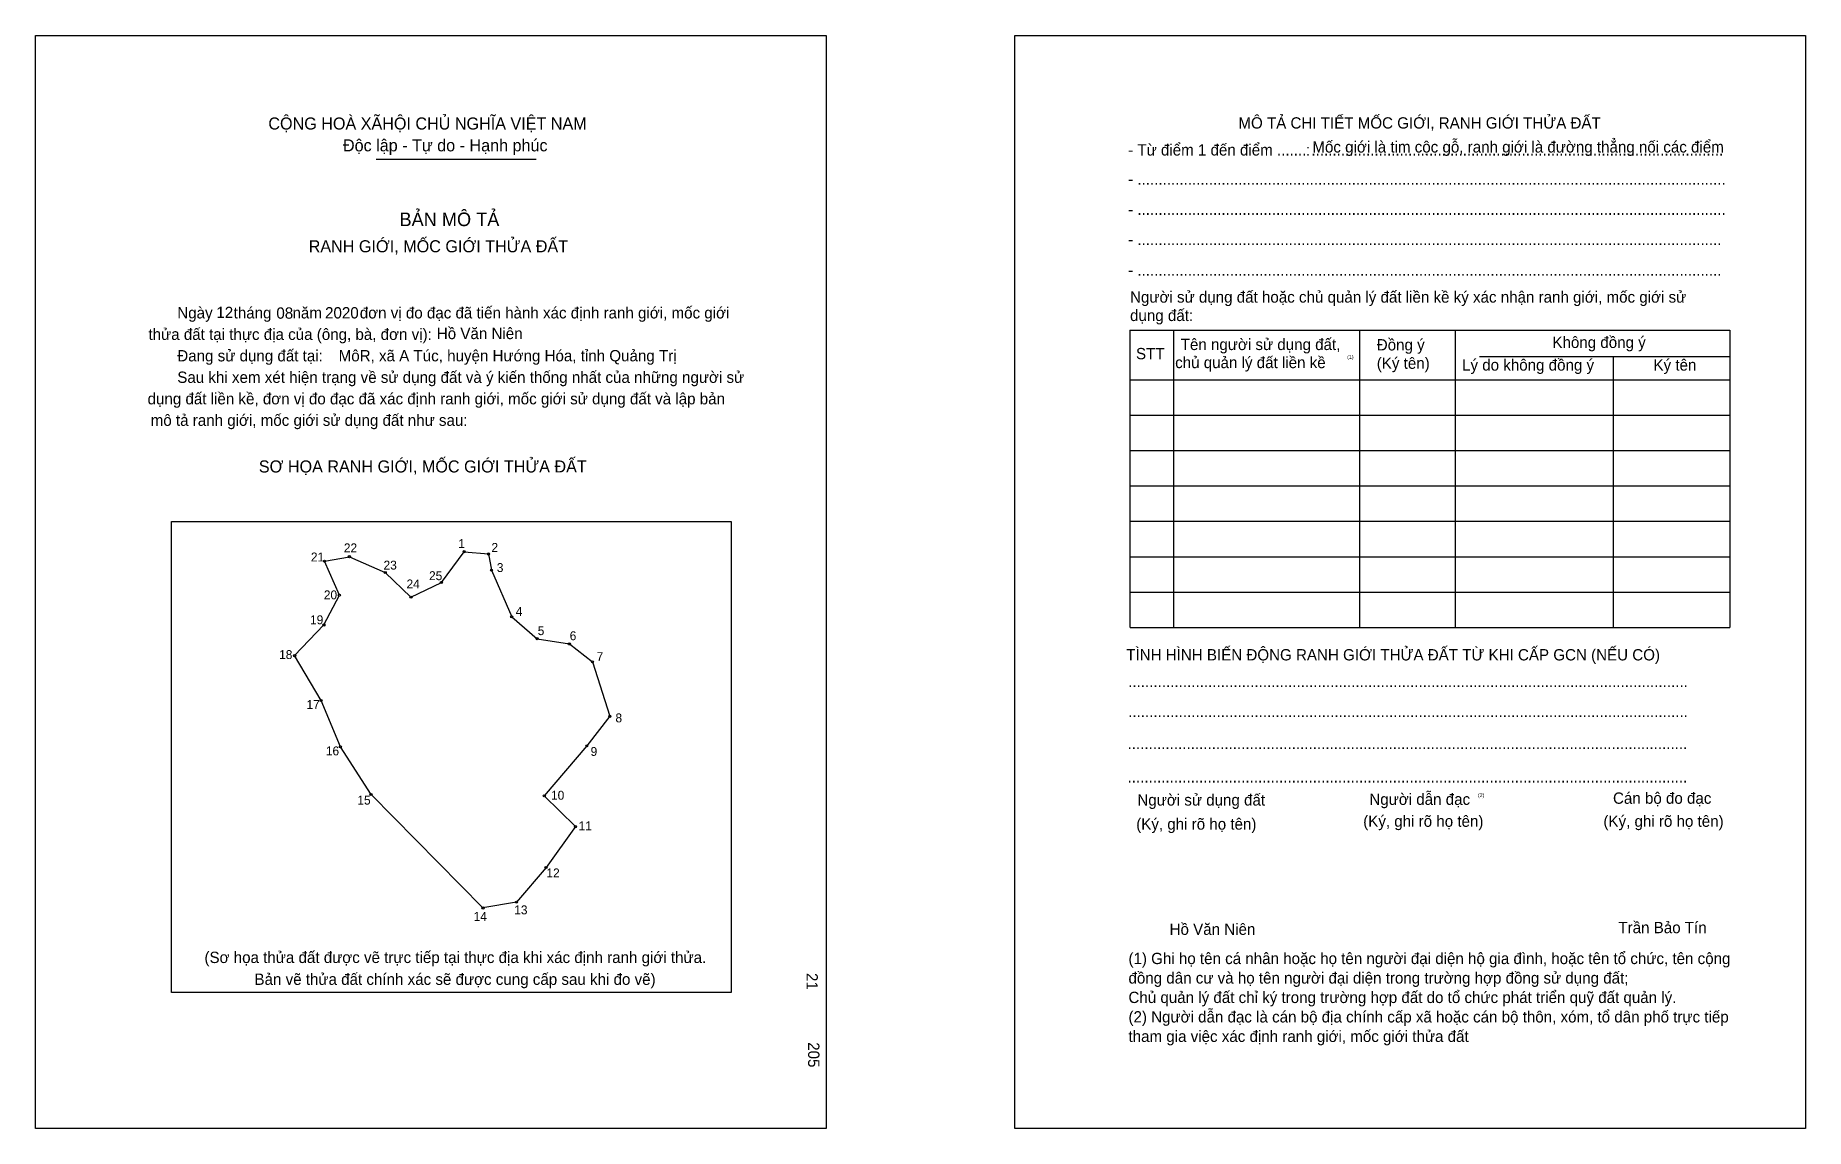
# Model space of a CAD drawing. Extents: x 546354 to 547092, y 1821596 to 1822052.
import ezdxf

# ---------------------------------------------------------------- set-up
doc = ezdxf.new("R2010")
doc.units = 0
for name, color, linetype in [('bmtKhungInTrang1', 7, 'Continuous'), ('bmtKhungInTrang2', 7, 'Continuous'), ('bmtNoiDung', 7, 'Continuous'), ('bmtTemplate', 7, 'Continuous'), ('CanhThua', 7, 'Continuous'), ('MocDinhThua', 7, 'Continuous'), ('SoHieuDinhThua', 7, 'Continuous')]:
    doc.layers.add(name, color=color, linetype=linetype)

msp = doc.modelspace()

# ---------------------------------------------------------------- linework, layer by layer
at = {"layer": 'bmtKhungInTrang1'}
msp.add_lwpolyline([(546353.83, 1822052.22), (546683.55, 1822052.22), (546683.55, 1821596.18), (546353.83, 1821596.18)], close=True, dxfattribs=at)
at = {"layer": 'bmtKhungInTrang2'}
msp.add_lwpolyline([(546762.17, 1822052.22), (547091.88, 1822052.22), (547091.88, 1821596.18), (546762.17, 1821596.18)], close=True, dxfattribs=at)
at = {"layer": 'bmtTemplate'}
for p, q in [((546495.92, 1822000.53), (546562.59, 1822000.53)), ((546828.31, 1821929.21), (546828.31, 1821805.24)), ((546905.88, 1821929.21), (546905.88, 1821805.24)), ((546945.78, 1821929.36), (546945.78, 1821805.24)), ((547060.31, 1821929.21), (547060.31, 1821805.24)), ((546955.9, 1821918.29), (547060.31, 1821918.29)), ((546810.23, 1821908.55), (547060.31, 1821908.55)), ((546810.23, 1821893.79), (547060.31, 1821893.79)), ((546810.23, 1821879.03), (547060.31, 1821879.03)), ((546810.23, 1821864.28), (547060.31, 1821864.28)), ((546810.23, 1821849.52), (547060.31, 1821849.52)), ((546810.23, 1821834.76), (547060.31, 1821834.76)), ((546810.23, 1821820), (547060.31, 1821820)), ((546810.23, 1821805.24), (547060.31, 1821805.24))]:
    msp.add_line(p, q, dxfattribs=at)
for points in [[(546810.07, 1821929.21), (547060.31, 1821929.21)], [(546810.07, 1821929.21), (546810.07, 1821805.24)], [(547011.64, 1821918.15), (547011.64, 1821805.24)]]:
    msp.add_lwpolyline(points, dxfattribs=at)
msp.add_lwpolyline([(546410.56, 1821652.98), (546410.56, 1821849.5), (546643.86, 1821849.5), (546643.86, 1821652.98)], close=True, dxfattribs=at)
at = {"layer": 'CanhThua'}
for p, q in [((546523.1, 1821823.96), (546532.61, 1821836.83)), ((546532.61, 1821836.83), (546542.77, 1821835.89)), ((546474.38, 1821832.87), (546484.74, 1821834.74)), ((546480.57, 1821818.71), (546474.38, 1821832.87)), ((546484.74, 1821834.74), (546499.7, 1821828.15)), ((546542.77, 1821835.89), (546543.98, 1821829.15)), ((546543.98, 1821829.15), (546552.42, 1821809.7)), ((546499.7, 1821828.15), (546510.43, 1821817.87)), ((546510.43, 1821817.87), (546523.1, 1821823.96)), ((546474.13, 1821806.28), (546480.57, 1821818.71)), ((546552.42, 1821809.7), (546563.04, 1821800.54)), ((546461.91, 1821793.49), (546474.13, 1821806.28)), ((546563.04, 1821800.54), (546576.46, 1821798.37)), ((546472.94, 1821774.74), (546461.91, 1821793.49)), ((546576.46, 1821798.37), (546586.08, 1821790.93)), ((546586.08, 1821790.93), (546593.35, 1821768.17)), ((546481, 1821755.47), (546472.94, 1821774.74)), ((546593.35, 1821768.17), (546583.76, 1821755.86)), ((546493.76, 1821735.54), (546481, 1821755.47)), ((546583.76, 1821755.86), (546566.02, 1821735.01)), ((546540.43, 1821688.24), (546493.76, 1821735.54)), ((546566.02, 1821735.01), (546579, 1821722.16)), ((546579, 1821722.16), (546566.73, 1821705.13)), ((546566.73, 1821705.13), (546554.41, 1821690.66)), ((546554.41, 1821690.66), (546540.43, 1821688.24))]:
    msp.add_line(p, q, dxfattribs=at)
at = {"layer": 'MocDinhThua'}
for centre in [(546532.61, 1821836.83), (546542.77, 1821835.89), (546474.38, 1821832.87), (546484.74, 1821834.74), (546543.98, 1821829.15), (546499.7, 1821828.15), (546523.1, 1821823.96), (546480.57, 1821818.71), (546510.43, 1821817.87), (546552.42, 1821809.7), (546474.13, 1821806.28), (546563.04, 1821800.54), (546461.91, 1821793.49), (546576.46, 1821798.37), (546586.08, 1821790.93), (546472.94, 1821774.74), (546593.35, 1821768.17), (546481, 1821755.47), (546583.76, 1821755.86), (546493.76, 1821735.54), (546566.02, 1821735.01), (546579, 1821722.16), (546566.73, 1821705.13), (546554.41, 1821690.66), (546540.43, 1821688.24)]:
    msp.add_circle(centre, 0.446, dxfattribs=at)

# ---------------------------------------------------------------- texts
at = {"layer": 'bmtNoiDung'}
for s, height, p in [('12', 4.718, (546429.28, 1821934.3)), ('08', 4.718, (546454.3, 1821934.03)), ('2020', 4.718, (546474.6, 1821934.14)), ('Hồ Văn Niên', 4.7176, (546521.2, 1821925.52)), ('MôR, xã A Túc, huyện Hướng Hóa, tỉnh Quảng Trị', 4.7176, (546480.27, 1821916.24)), ('Hồ Văn Niên', 4.7176, (546826.71, 1821677.01))]:
    msp.add_text(s, height=height, dxfattribs=at).set_placement(p)
for s, p in [('21', (546675.33, 1821661.1)), ('205', (546676, 1821632.23))]:
    msp.add_text(s, height=4.718, rotation=270, dxfattribs=at).set_placement(p)
at = {"layer": 'bmtTemplate'}
for s, height, p in [('CỘNG HOÀ XÃHỘI CHỦ NGHĨA VIỆT NAM', 5.0321, (546450.96, 1822012.94)), ('MÔ TẢ CHI TIẾT MỐC GIỚI, RANH GIỚI THỬA ĐẤT', 4.7158, (546855.4, 1822013.34)), ('Độc lập - Tự do - Hạnh phúc', 5.0321, (546482.07, 1822003.84)), ('- Từ điểm 1 đến điểm .......', 4.7158, (546809.43, 1822002.1)), ('Mốc giới là tim cộc gỗ, ranh giới là đường thẳng nối các điểm', 4.7158, (546886.24, 1822003.35)), (':', 4.72, (546883.52, 1822002.1)), ('..................................................................................................', 4.7158, (546885.84, 1822002.1)), ('- ............................................................................................................................................', 4.71578, (546809.43, 1821989.88)), ('BẢN MÔ TẢ', 5.661, (546505.63, 1821972.65)), ('- ............................................................................................................................................', 4.71578, (546809.43, 1821977.33)), ('RANH GIỚI, MỐC GIỚI THỬA ĐẤT', 5.0321, (546467.78, 1821961.73)), ('- ...........................................................................................................................................', 4.71578, (546809.43, 1821964.79)), ('- ...........................................................................................................................................', 4.71578, (546809.43, 1821951.95)), ('Người sử dụng đất hoặc chủ quản lý đất liền kề ký xác nhận ranh giới, mốc giới sử', 4.7158, (546810.23, 1821940.73)), ('Ngày     tháng     năm         đơn vị đo đạc đã tiến hành xác định ranh giới, mốc giới ', 4.7176, (546412.99, 1821934.14)), ('dụng đất:', 4.716, (546810.23, 1821933.05)), ('thửa đất tại thực địa của (ông, bà, đơn vị):', 4.7176, (546400.97, 1821925.18)), ('Tên người sử dụng đất,', 4.7158, (546831.36, 1821920.95)), ('Đồng ý', 4.716, (546913.09, 1821920.8)), ('Không đồng ý', 4.7158, (546986.32, 1821921.84)), ('Đang sử dụng đất tại:', 4.7176, (546412.99, 1821916.22)), ('STT', 4.716, (546812.7, 1821917.11)), ('chủ quản lý đất liền kề', 4.7158, (546829.04, 1821913.41)), ('(1)', 1.573, (546900.77, 1821917.28)), ('(Ký tên)', 4.716, (546913.09, 1821913.13)), ('Lý do không đồng ý', 4.7158, (546948.66, 1821912.39)), ('Sau khi xem xét hiện trạng về sử dụng đất và ý kiến thống nhất của những người sử ', 4.7176, (546412.99, 1821907.26)), ('Ký tên', 4.716, (547028.47, 1821912.39)), ('dụng đất liền kề, đơn vị đo đạc đã xác định ranh giới, mốc giới sử dụng đất và lập bản', 4.7176, (546400.61, 1821898.3)), ('mô tả ranh giới, mốc giới sử dụng đất như sau:', 4.7176, (546401.91, 1821889.34)), ('SƠ HỌA RANH GIỚI, MỐC GIỚI THỬA ĐẤT', 5.0321, (546446.99, 1821869.88)), ('TÌNH HÌNH BIẾN ĐỘNG RANH GIỚI THỬA ĐẤT TỪ KHI CẤP GCN (NẾU CÓ)', 4.7158, (546808.64, 1821791.48)), ('.....................................................................................................................................', 4.72285, (546809.43, 1821780.38)), ('.....................................................................................................................................', 4.72285, (546809.43, 1821767.83)), ('.....................................................................................................................................', 4.72285, (546809.19, 1821754.55)), ('.....................................................................................................................................', 4.72285, (546809.19, 1821740.53)), ('Người sử dụng đất', 4.7158, (546813.28, 1821730.94)), ('Người dẫn đạc', 4.7158, (546910, 1821731.23)), ('(2)', 1.573, (546955.29, 1821734.49)), ('Cán bộ đo đạc', 4.7158, (547011.59, 1821731.68)), ('(Ký, ghi rõ họ tên)', 4.7158, (546812.8, 1821720.9)), ('(Ký, ghi rõ họ tên)', 4.7158, (546907.44, 1821722.08)), ('(Ký, ghi rõ họ tên)', 4.7158, (547007.59, 1821722.08)), ('Trần Bảo Tín', 4.7158, (547013.84, 1821677.7)), ('(Sơ họa thửa đất được vẽ trực tiếp tại thực địa khi xác định ranh giới thửa.', 4.7176, (546424.32, 1821665.26)), ('(1) Ghi họ tên cá nhân hoặc họ tên người đại diện hộ gia đình, hoặc tên tổ chức, tên cộng', 4.7158, (546809.57, 1821664.81)), ('Bản vẽ thửa đất chính xác sẽ được cung cấp sau khi đo vẽ)', 4.7176, (546445.18, 1821656.14)), ('đồng dân cư và họ tên người đại diện trong trường hợp đồng sử dụng đất;', 4.7158, (546809.57, 1821656.69)), ('Chủ quản lý đất chỉ ký trong trường hợp đất do tổ chức phát triển quỹ đất quản lý.', 4.7158, (546809.57, 1821648.57)), ('(2) Người dẫn đạc là cán bộ địa chính cấp xã hoặc cán bộ thôn, xóm, tổ dân phố trực tiếp', 4.7158, (546809.57, 1821640.46)), ('tham gia việc xác định ranh giới, mốc giới thửa đất', 4.7158, (546809.57, 1821632.34))]:
    msp.add_text(s, height=height, dxfattribs=at).set_placement(p)
at = {"layer": 'SoHieuDinhThua'}
for s, height, p in [('21', 3.715, (546468.69, 1821832.76)), ('22', 3.715, (546482.43, 1821836.57)), ('1', 3.71, (546530.13, 1821838.36)), ('2', 3.71, (546543.98, 1821836.77)), ('23', 3.715, (546498.99, 1821829.38)), ('3', 3.71, (546546.21, 1821828.37)), ('24', 3.715, (546508.55, 1821821.52)), ('25', 3.715, (546517.95, 1821824.97)), ('20', 3.715, (546474.09, 1821816.97)), ('19', 3.715, (546468.34, 1821806.58)), ('4', 3.71, (546554.1, 1821810.04)), ('5', 3.71, (546563.27, 1821802.05)), ('6', 3.71, (546576.61, 1821799.92)), ('18', 3.715, (546455.45, 1821792.06)), ('7', 3.71, (546587.8, 1821791.21)), ('17', 3.715, (546466.85, 1821771.22)), ('8', 3.71, (546595.68, 1821765.66)), ('16', 3.715, (546474.94, 1821751.89)), ('9', 3.71, (546585.32, 1821751.66)), ('15', 3.715, (546488.07, 1821731.36)), ('10', 3.715, (546568.82, 1821733.39)), ('11', 3.715, (546580.29, 1821720.61)), ('12', 3.715, (546566.9, 1821700.98)), ('13', 3.715, (546553.48, 1821685.57)), ('14', 3.715, (546536.54, 1821682.85))]:
    msp.add_text(s, height=height, dxfattribs=at).set_placement(p)

doc.saveas('drawing.dxf')
